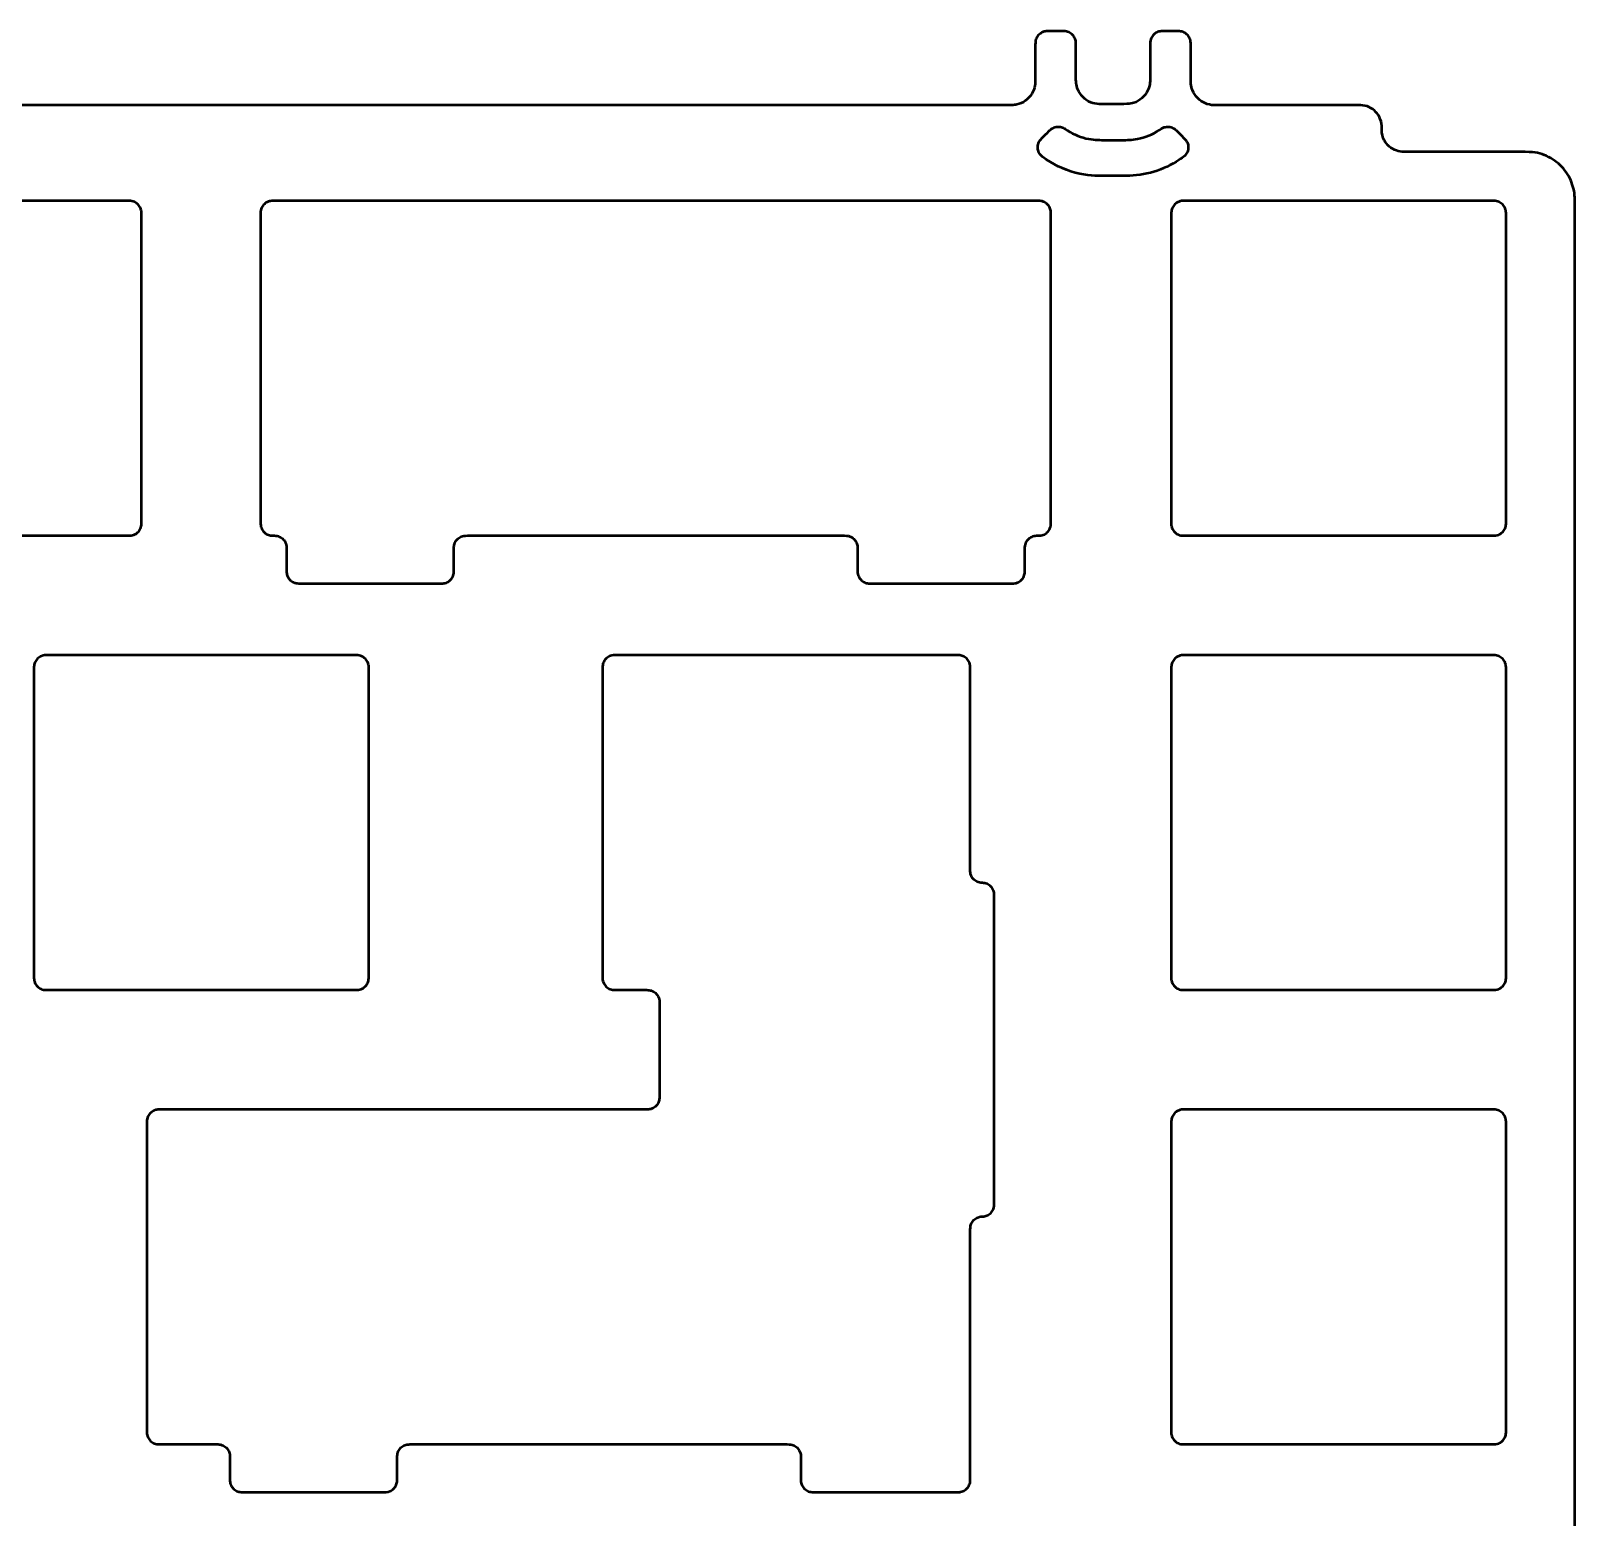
# Model space of a CAD drawing. Header units: millimetres. Extents: x 71 to 376, y 132 to 237.
# Drawn here: x 310.9 to 375.5, y 174.6 to 236.7 of the extents above; entities that cross this region are included whole.
import ezdxf

# ---------------------------------------------------------------- set-up
doc = ezdxf.new("R2010")
doc.units = ezdxf.units.MM
doc.header["$LTSCALE"] = 0.75
doc.linetypes.add('HIDDEN2', pattern=[4.7625, 3.175, -1.5875])
doc.layers.add('Hidden', color=7, linetype='HIDDEN2', lineweight=25)
doc.layers.add('Visible', color=7, linetype='Continuous', lineweight=50)

msp = doc.modelspace()

# ---------------------------------------------------------------- linework, layer by layer
at = {"layer": 'Hidden'}
msp.add_rational_spline([(353.595, 229.119), (353.595, 222.619), (353.595, 216.119), (353.595, 215.619), (353.095, 215.619), (353.052, 215.619), (353.008, 215.619), (352.508, 215.619), (352.508, 215.119), (352.508, 214.619), (352.508, 214.119), (352.508, 213.619), (352.008, 213.619), (349.008, 213.619), (346.008, 213.619), (345.508, 213.619), (345.508, 214.119), (345.508, 214.619), (345.508, 215.119), (345.508, 215.619), (345.008, 215.619), (337.07, 215.619), (329.132, 215.619), (328.632, 215.619), (328.632, 215.119), (328.632, 214.619), (328.632, 214.119), (328.632, 213.619), (328.132, 213.619), (325.132, 213.619), (322.132, 213.619), (321.632, 213.619), (321.632, 214.119), (321.632, 214.619), (321.632, 215.119), (321.632, 215.619), (321.132, 215.619)], [1, 1, 1, 0.707106781187, 1, 1, 1, 0.707106781186, 1, 1, 1, 0.707106781187, 1, 1, 1, 0.707106781186, 1, 1, 1, 0.707106781186, 1, 1, 1, 0.707106781187, 1, 1, 1, 0.707106781187, 1, 1, 1, 0.707106781186, 1, 1, 1, 0.707106781186, 1], degree=2, knots=[-17487.366454, -17487.366454, -17487.366454, -17474.366454, -17474.366454, -17473.581056, -17473.581056, -17473.494056, -17473.494056, -17472.708658, -17472.708658, -17471.708658, -17471.708658, -17470.92326, -17470.92326, -17464.92326, -17464.92326, -17464.137862, -17464.137862, -17463.137862, -17463.137862, -17462.352464, -17462.352464, -17446.476464, -17446.476464, -17445.691065, -17445.691065, -17444.691065, -17444.691065, -17443.905667, -17443.905667, -17437.905667, -17437.905667, -17437.120269, -17437.120269, -17436.120269, -17436.120269, -17435.334871, -17435.334871, -17435.334871], dxfattribs=at)
at = {"layer": 'Visible'}
for points, knots in [([(354.641, 132.763), (354.641, 133.212), (354.641, 133.66), (354.641, 134.336), (354.641, 134.406), (354.681, 134.622), (354.728, 134.74), (354.865, 134.957), (354.956, 135.053), (355.17, 135.205), (355.292, 135.26), (355.53, 135.313), (355.614, 135.313), (356.506, 135.313), (356.646, 135.318), (356.91, 135.306), (357.032, 135.278), (357.264, 135.175), (357.37, 135.101), (357.552, 134.913), (357.624, 134.801), (357.755, 134.467), (357.741, 134.439), (357.741, 132.871), (357.738, 132.801), (357.746, 132.67), (357.761, 132.609), (357.814, 132.494), (357.853, 132.442), (357.948, 132.352), (358.005, 132.317), (358.151, 132.263), (358.221, 132.263), (358.494, 132.263), (358.676, 132.263), (358.954, 132.263), (358.996, 132.263), (359.112, 132.289), (359.17, 132.314), (359.277, 132.387), (359.323, 132.434), (359.395, 132.544), (359.42, 132.606), (359.441, 132.717), (359.441, 132.752), (359.441, 133.438), (359.441, 133.906), (359.441, 134.638), (359.441, 134.695), (359.471, 134.894), (359.513, 135.013), (359.642, 135.234), (359.729, 135.333), (359.937, 135.493), (360.057, 135.552), (360.311, 135.619), (360.41, 135.619), (361.239, 135.619), (361.461, 135.619), (363.27, 135.619), (364.857, 135.619), (366.558, 135.619), (366.657, 135.619), (366.89, 135.687), (366.993, 135.74), (367.176, 135.884), (367.255, 135.975), (367.371, 136.182), (367.408, 136.297), (367.437, 136.544), (367.425, 136.684), (367.433, 136.897), (367.457, 137.007), (367.547, 137.216), (367.613, 137.313), (367.781, 137.478), (367.881, 137.544), (368.154, 137.653), (368.289, 137.653), (368.828, 137.653), (369.253, 137.653), (370.799, 137.653), (371.919, 137.653), (373.542, 137.653), (373.666, 137.653), (374.076, 137.721), (374.314, 137.808), (374.753, 138.072), (374.949, 138.248), (375.263, 138.669), (375.377, 138.911), (375.513, 139.454), (375.502, 139.482), (375.502, 141.72), (375.502, 142.31), (375.502, 146.649), (375.502, 150.399), (375.502, 159.149), (375.502, 164.149), (375.502, 189.148), (375.502, 209.148), (375.502, 229.705), (375.502, 229.809), (375.448, 230.194), (375.367, 230.433), (375.117, 230.878), (374.946, 231.078), (374.534, 231.404), (374.296, 231.525), (373.777, 231.671), (373.566, 231.671), (371.34, 231.671), (370.001, 231.671), (368.537, 231.671), (368.411, 231.666), (368.173, 231.677), (368.064, 231.703), (367.856, 231.796), (367.76, 231.863), (367.597, 232.032), (367.532, 232.134), (367.428, 232.402), (367.428, 232.533), (367.428, 232.756), (367.428, 232.886), (367.327, 233.15), (367.265, 233.248), (367.104, 233.42), (367.006, 233.491), (366.788, 233.589), (366.671, 233.615), (366.318, 233.625), (366.084, 233.619), (365.609, 233.619), (365.368, 233.619), (363.695, 233.619), (362.263, 233.619), (360.689, 233.619), (360.548, 233.615), (360.283, 233.624), (360.161, 233.651), (359.929, 233.75), (359.822, 233.823), (359.638, 234.009), (359.564, 234.12), (359.441, 234.424), (359.441, 234.576), (359.441, 235.301), (359.441, 235.75), (359.441, 236.233), (359.441, 236.3), (359.39, 236.442), (359.357, 236.498), (359.27, 236.595), (359.216, 236.635), (359.096, 236.692), (359.032, 236.709), (358.781, 236.721), (358.597, 236.713), (358.343, 236.713), (358.274, 236.716), (358.143, 236.707), (358.082, 236.691), (357.968, 236.636), (357.915, 236.598), (357.827, 236.501), (357.793, 236.444), (357.741, 236.3), (357.741, 236.232), (357.741, 235.736), (357.741, 235.36), (357.741, 234.652), (357.741, 234.618), (357.726, 234.45), (357.692, 234.329), (357.579, 234.101), (357.499, 233.998), (357.302, 233.825), (357.187, 233.758), (356.905, 233.663), (356.779, 233.663), (355.902, 233.663), (355.76, 233.66), (355.494, 233.666), (355.372, 233.692), (355.139, 233.788), (355.031, 233.86), (354.844, 234.044), (354.769, 234.156), (354.641, 234.463), (354.641, 234.619), (354.641, 235.221), (354.641, 235.612), (354.641, 236.076), (354.642, 236.147), (354.64, 236.281), (354.628, 236.342), (354.581, 236.459), (354.546, 236.513), (354.455, 236.608), (354.399, 236.646), (354.277, 236.698), (354.212, 236.712), (353.948, 236.715), (353.751, 236.713), (353.431, 236.713), (353.4, 236.713), (353.295, 236.695), (353.233, 236.672), (353.123, 236.604), (353.075, 236.559), (352.999, 236.455), (352.971, 236.395), (352.941, 236.273), (352.941, 236.227), (352.941, 235.633), (352.941, 235.231), (352.941, 234.597), (352.941, 234.528), (352.902, 234.315), (352.856, 234.197), (352.72, 233.979), (352.63, 233.883), (352.417, 233.729), (352.295, 233.674), (352.055, 233.619), (351.968, 233.619), (350.417, 233.619), (349.587, 233.619), (347.045, 233.619), (345.332, 233.619), (325.349, 233.619), (307.078, 233.619), (287.603, 233.619), (286.399, 233.619), (284.835, 233.619), (284.477, 233.619), (283.38, 233.619), (283.131, 233.619), (282.578, 233.435), (282.351, 233.306), (281.928, 232.944), (281.721, 232.679), (280.956, 232.298), (280.618, 232.205), (279.922, 232.153), (279.57, 232.195), (278.906, 232.413), (278.6, 232.584), (278.112, 232.999), (278.02, 233.14), (277.544, 233.445), (277.298, 233.541), (276.865, 233.619), (276.73, 233.619), (275.188, 233.619), (274.107, 233.619), (272.76, 233.619), (272.494, 233.619), (271.695, 233.619), (271.588, 233.619), (271.325, 233.694), (271.207, 233.755), (271.002, 233.919), (270.917, 234.019), (270.793, 234.242), (270.753, 234.362), (270.728, 234.552), (270.728, 234.603), (270.728, 235.321), (270.728, 235.756), (270.728, 236.232), (270.728, 236.296), (270.679, 236.437), (270.646, 236.495), (270.559, 236.593), (270.507, 236.633), (270.393, 236.689), (270.333, 236.706), (270.249, 236.713), (270.233, 236.713), (269.955, 236.713), (269.845, 236.713), (269.508, 236.713), (269.44, 236.713), (269.296, 236.661), (269.239, 236.626), (269.142, 236.538), (269.104, 236.485), (269.049, 236.37), (269.033, 236.31), (269.024, 236.179), (269.028, 236.11), (269.028, 235.784), (269.028, 235.527), (269.028, 235.018), (269.054, 234.763), (268.997, 234.383), (268.952, 234.258), (268.815, 234.032), (268.725, 233.934), (268.517, 233.781), (268.401, 233.726), (268.155, 233.663), (268.058, 233.663), (267.616, 233.663), (267.332, 233.663), (266.89, 233.663), (266.762, 233.663), (266.48, 233.759), (266.365, 233.826), (266.169, 233.999), (266.089, 234.103), (265.976, 234.33), (265.943, 234.452), (265.928, 234.619), (265.928, 234.652), (265.928, 235.362), (265.928, 235.737), (265.928, 236.223), (265.928, 236.253), (265.911, 236.358), (265.887, 236.42), (265.818, 236.532), (265.772, 236.581), (265.668, 236.656), (265.61, 236.683), (265.489, 236.713), (265.442, 236.713), (264.708, 236.713), (264.64, 236.713), (264.497, 236.661), (264.441, 236.627), (264.344, 236.54), (264.304, 236.487), (264.248, 236.369), (264.232, 236.305), (264.225, 236.175), (264.228, 236.11), (264.228, 235.8), (264.228, 235.555), (264.228, 235.062), (264.24, 234.812), (264.219, 234.431), (264.186, 234.302), (264.07, 234.064), (263.989, 233.957), (263.793, 233.784), (263.682, 233.719), (263.4, 233.619), (263.267, 233.619), (247.8, 233.619), (232.403, 233.619), (209.911, 233.619), (202.815, 233.619), (193.276, 233.619), (190.833, 233.619), (187.244, 233.619), (186.098, 233.619), (184.334, 233.619), (183.715, 233.619), (182.976, 233.619), (182.841, 233.619), (182.553, 233.722), (182.438, 233.791), (182.245, 233.968), (182.168, 234.073), (182.059, 234.302), (182.027, 234.423), (182.008, 234.685), (182.015, 234.823), (182.015, 235.263), (182.015, 235.566), (182.015, 235.999), (182.025, 236.131), (182.006, 236.327), (181.987, 236.391), (181.925, 236.507), (181.882, 236.559), (181.781, 236.641), (181.725, 236.671), (181.591, 236.713), (181.533, 236.713), (181.274, 236.713), (181.07, 236.713), (180.796, 236.713), (180.729, 236.713), (180.585, 236.662), (180.528, 236.627), (180.431, 236.539), (180.392, 236.487), (180.337, 236.372), (180.321, 236.312), (180.311, 236.181), (180.315, 236.112), (180.315, 235.785), (180.315, 235.528), (180.315, 235.018), (180.341, 234.764), (180.285, 234.384), (180.239, 234.259), (180.103, 234.033), (180.013, 233.935), (179.805, 233.782), (179.69, 233.727), (179.443, 233.663), (179.346, 233.663), (178.925, 233.663), (178.661, 233.663), (178.176, 233.663), (178.045, 233.663), (177.759, 233.763), (177.644, 233.831), (177.45, 234.006), (177.372, 234.11), (177.261, 234.339), (177.228, 234.46), (177.207, 234.721), (177.215, 234.859), (177.215, 235.205), (177.215, 235.414), (177.215, 235.843), (177.24, 236.074), (177.2, 236.35), (177.178, 236.413), (177.11, 236.526), (177.066, 236.575), (176.962, 236.652), (176.904, 236.68), (176.78, 236.713), (176.731, 236.713), (176.429, 236.713), (176.204, 236.727), (175.914, 236.707), (175.849, 236.689), (175.733, 236.63), (175.682, 236.591), (175.596, 236.493), (175.562, 236.435), (175.515, 236.294), (175.515, 236.231), (175.515, 235.717), (175.515, 235.251), (175.515, 234.579), (175.515, 234.441), (175.408, 234.149), (175.338, 234.035), (175.16, 233.844), (175.055, 233.767), (174.825, 233.66), (174.703, 233.629), (174.441, 233.612), (174.302, 233.619), (173.268, 233.619), (172.372, 233.619), (169.29, 233.619), (169.217, 233.636), (168.633, 233.462), (168.401, 233.34), (167.94, 232.969), (167.778, 232.733), (167.052, 232.334), (166.717, 232.228), (166.025, 232.149), (165.674, 232.178), (165.003, 232.367), (164.689, 232.527), (164.15, 232.949), (164.075, 233.089), (163.605, 233.414), (163.362, 233.519), (162.897, 233.619), (162.735, 233.619), (149.836, 233.619), (137.335, 233.619), (118.583, 233.619), (112.332, 233.619), (102.956, 233.619), (99.831, 233.619), (95.924, 233.619), (95.143, 233.619), (94.273, 233.619), (94.124, 233.619), (93.824, 233.738), (93.712, 233.811), (93.525, 233.993), (93.451, 234.1), (93.349, 234.332), (93.321, 234.454), (93.31, 234.718), (93.315, 234.858), (93.315, 235.359), (93.315, 235.72), (93.315, 236.228), (93.315, 236.279), (93.281, 236.407), (93.251, 236.466), (93.171, 236.57), (93.121, 236.613), (93.01, 236.677), (92.951, 236.698), (92.852, 236.713), (92.824, 236.713), (92.098, 236.713), (92.042, 236.713), (91.909, 236.673), (91.85, 236.642), (91.748, 236.559), (91.707, 236.508), (91.646, 236.396), (91.627, 236.336), (91.615, 236.243), (91.615, 236.22), (91.615, 235.603), (91.615, 235.133), (91.615, 234.663)], [-4645.470851, -4645.470851, -4645.470851, -4645.470851, -3957.104889, -3957.104889, -3607.677047, -3607.677047, -3135.998335, -3135.998335, -2646.353665, -2646.353665, -2150.646032, -2150.646032, -1733.72774, -1733.72774, -1656.078599, -1656.078599, -1587.235009, -1587.235009, -1515.824737, -1515.824737, -1442.414776, -1442.414776, -1316.933324, -1316.933324, -1311.127143, -1311.127143, -1305.919497, -1305.919497, -1300.517393, -1300.517393, -1294.973634, -1294.973634, -1287.459231, -1287.459231, -1272.399313, -1272.399313, -1264.449535, -1264.449535, -1255.356833, -1255.356833, -1245.915369, -1245.915369, -1236.393829, -1236.393829, -1229.713339, -1229.713339, -1215.442324, -1215.442324, -1207.376869, -1207.376869, -1194.02581, -1194.02581, -1180.169479, -1180.169479, -1166.087372, -1166.087372, -1152.233221, -1152.233221, -1147.169453, -1147.169453, -1110.976544, -1110.976544, -1108.371863, -1108.371863, -1106.057659, -1106.057659, -1103.653345, -1103.653345, -1101.246579, -1101.246579, -1098.612588, -1098.612588, -1095.720496, -1095.720496, -1092.720682, -1092.720682, -1089.633926, -1089.633926, -1085.120007, -1085.120007, -1068.26482, -1068.26482, -1023.805283, -1023.805283, -1003.912817, -1003.912817, -973.51825, -973.51825, -941.970756, -941.970756, -909.954344, -909.954344, -874.176929, -874.176929, -861.386988, -861.386988, -780.030823, -780.030823, -671.555998, -671.555998, -237.65697, -237.65697, -225.570594, -225.570594, -203.652562, -203.652562, -180.906883, -180.906883, -157.756506, -157.756506, -133.706607, -133.706607, -97.463213, -97.463213, -94.055252, -94.055252, -91.028611, -91.028611, -87.889098, -87.889098, -84.662496, -84.662496, -80.099, -80.099, -79.098926, -79.098926, -78.408158, -78.408158, -77.689861, -77.689861, -76.977971, -76.977971, -75.575945, -75.575945, -74.133983, -74.133983, -65.556158, -65.556158, -64.711403, -64.711403, -63.968659, -63.968659, -63.198258, -63.198258, -62.40531, -62.40531, -61.237059, -61.237059, -59.327335, -59.327335, -59.188625, -59.188625, -59.087093, -59.087093, -58.98154, -58.98154, -58.876659, -58.876659, -58.58364, -58.58364, -58.474172, -58.474172, -58.375344, -58.375344, -58.27282, -58.27282, -58.167719, -58.167719, -58.029516, -58.029516, -57.594326, -57.594326, -57.210553, -57.210553, -56.133316, -56.133316, -55.015704, -55.015704, -53.87211, -53.87211, -52.450794, -52.450794, -52.17595, -52.17595, -51.936213, -51.936213, -51.687559, -51.687559, -51.428914, -51.428914, -51.043394, -51.043394, -50.32399, -50.32399, -50.192689, -50.192689, -50.07907, -50.07907, -49.961231, -49.961231, -49.838672, -49.838672, -49.717438, -49.717438, -49.354278, -49.354278, -49.130441, -49.130441, -48.774273, -48.774273, -48.422172, -48.422172, -48.066314, -48.066314, -47.737656, -47.737656, -47.05219, -47.05219, -46.655174, -46.655174, -46.105035, -46.105035, -45.533963, -45.533963, -44.955503, -44.955503, -44.457413, -44.457413, -43.884961, -43.884961, -42.703122, -42.703122, -30.096849, -30.096849, -29.265739, -29.265739, -29.018174, -29.018174, -28.509419, -28.509419, -28.101734, -28.101734, -27.633628, -27.633628, -27.314556, -27.314556, -26.991126, -26.991126, -26.671142, -26.671142, -26.40147, -26.40147, -26.169685, -26.169685, -26.011038, -26.011038, -25.638785, -25.638785, -25.547175, -25.547175, -25.363483, -25.363483, -25.190173, -25.190173, -25.019988, -25.019988, -24.85599, -24.85599, -24.76886, -24.76886, -24.635515, -24.635515, -24.622866, -24.622866, -24.61281, -24.61281, -24.602986, -24.602986, -24.593518, -24.593518, -24.59028, -24.59028, -24.588156, -24.588156, -24.583791, -24.583791, -24.580487, -24.580487, -24.577265, -24.577265, -24.574159, -24.574159, -24.570716, -24.570716, -24.55789, -24.55789, -24.545318, -24.545318, -24.538719, -24.538719, -24.532149, -24.532149, -24.525824, -24.525824, -24.519469, -24.519469, -24.508046, -24.508046, -24.501721, -24.501721, -24.496661, -24.496661, -24.491717, -24.491717, -24.486951, -24.486951, -24.485286, -24.485286, -24.483412, -24.483412, -24.482867, -24.482867, -24.481972, -24.481972, -24.481081, -24.481081, -24.480223, -24.480223, -24.479397, -24.479397, -24.473032, -24.473032, -24.468348, -24.468348, -24.463568, -24.463568, -24.458882, -24.458882, -24.454118, -24.454118, -24.436392, -24.436392, -24.418322, -24.418322, -24.408738, -24.408738, -24.399099, -24.399099, -24.389827, -24.389827, -24.37736, -24.37736, -21.666413, -21.666413, -20.417068, -20.417068, -19.986849, -19.986849, -19.785184, -19.785184, -19.676142, -19.676142, -19.655084, -19.655084, -19.639058, -19.639058, -19.623425, -19.623425, -19.608356, -19.608356, -19.591667, -19.591667, -19.555071, -19.555071, -19.539211, -19.539211, -19.531211, -19.531211, -19.523202, -19.523202, -19.515495, -19.515495, -19.506281, -19.506281, -19.471686, -19.471686, -19.459911, -19.459911, -19.450883, -19.450883, -19.442073, -19.442073, -19.433581, -19.433581, -19.424192, -19.424192, -19.38904, -19.38904, -19.35472, -19.35472, -19.336682, -19.336682, -19.318726, -19.318726, -19.301439, -19.301439, -19.283991, -19.283991, -19.254687, -19.254687, -19.230126, -19.230126, -19.21102, -19.21102, -19.192368, -19.192368, -19.174389, -19.174389, -19.15457, -19.15457, -19.124438, -19.124438, -19.092558, -19.092558, -19.082643, -19.082643, -19.072767, -19.072767, -19.06326, -19.06326, -19.053525, -19.053525, -19.02497, -19.02497, -19.016536, -19.016536, -19.008405, -19.008405, -18.999967, -18.999967, -18.989594, -18.989594, -18.89085, -18.89085, -18.84715, -18.84715, -18.814696, -18.814696, -18.783064, -18.783064, -18.752571, -18.752571, -18.718621, -18.718621, -18.498998, -18.498998, -17.963367, -17.963367, -17.564326, -17.564326, -17.054975, -17.054975, -16.686399, -16.686399, -16.317226, -16.317226, -15.94753, -15.94753, -15.591713, -15.591713, -15.290071, -15.290071, -15.044738, -15.044738, -7.334717, -7.334717, -3.479707, -3.479707, -1.552201, -1.552201, -1.070325, -1.070325, -1.015361, -1.015361, -0.977225, -0.977225, -0.940144, -0.940144, -0.904394, -0.904394, -0.863958, -0.863958, -0.760122, -0.760122, -0.717496, -0.717496, -0.674865, -0.674865, -0.632936, -0.632936, -0.592535, -0.592535, -0.56875, -0.56875, -0.463862, -0.463862, -0.368646, -0.368646, -0.275252, -0.275252, -0.185247, -0.185247, -0.141017, -0.141017, 0, 0, 0, 0]), ([(356.741, 230.663), (356.416, 230.663), (356.092, 230.663), (355.517, 230.663), (355.119, 230.663), (354.12, 230.928), (353.656, 231.153), (353.205, 231.489), (353.164, 231.521), (353.082, 231.661), (353.06, 231.722), (353.041, 231.851), (353.044, 231.917), (353.076, 232.044), (353.104, 232.103), (353.165, 232.186), (353.185, 232.207), (353.562, 232.584), (353.603, 232.625), (353.73, 232.691), (353.795, 232.71), (353.922, 232.721), (353.982, 232.715), (354.095, 232.683), (354.146, 232.658), (354.193, 232.625)], [-0.7681995, -0.7681995, -0.7681995, -0.7681995, -0.5198024, -0.5198024, -0.3283114, -0.3283114, -0.1407764, -0.1407764, -0.1221529, -0.1221529, -0.1099531, -0.1099531, -0.0975486, -0.0975486, -0.0852556, -0.0852556, -0.0780612, -0.0780612, -0.0551974, -0.0551974, -0.0351327, -0.0351327, -0.017006, -0.017006, 0, 0, 0, 0]), ([(354.193, 232.625), (354.452, 232.441), (354.745, 232.307), (355.343, 232.163), (355.57, 232.163), (356.038, 232.163), (356.291, 232.163), (356.799, 232.163), (356.98, 232.163), (357.539, 232.271), (357.848, 232.397), (358.202, 232.632), (358.248, 232.669), (358.389, 232.714), (358.454, 232.721), (358.585, 232.711), (358.65, 232.692), (358.778, 232.626), (358.82, 232.584), (359.206, 232.198), (359.262, 232.142), (359.324, 231.989), (359.337, 231.925), (359.337, 231.795), (359.324, 231.73), (359.274, 231.609), (359.238, 231.554), (359.122, 231.437), (359.036, 231.385), (358.626, 231.113), (358.269, 230.945), (357.52, 230.72), (357.131, 230.663), (356.741, 230.663)], [-0.4107668, -0.4107668, -0.4107668, -0.4107668, -0.402821, -0.402821, -0.3953966, -0.3953966, -0.3866056, -0.3866056, -0.377794, -0.377794, -0.3656273, -0.3656273, -0.3621275, -0.3621275, -0.3594563, -0.3594563, -0.3566777, -0.3566777, -0.3534543, -0.3534543, -0.3231655, -0.3231655, -0.3038206, -0.3038206, -0.2841308, -0.2841308, -0.2646384, -0.2646384, -0.234814, -0.234814, -0.1171615, -0.1171615, 0, 0, 0, 0]), ([(315.565, 229.119), (315.565, 229.157), (315.561, 229.195), (315.543, 229.271), (315.529, 229.31), (315.481, 229.404), (315.441, 229.455), (315.342, 229.541), (315.284, 229.574), (315.145, 229.619), (315.084, 229.619), (314.703, 229.619), (314.416, 229.619), (313.556, 229.619), (312.982, 229.619), (311.261, 229.619), (310.114, 229.619), (306.672, 229.619), (304.377, 229.619), (302.044, 229.619), (301.969, 229.619), (301.818, 229.558), (301.762, 229.522), (301.669, 229.43), (301.632, 229.377), (301.582, 229.261), (301.568, 229.2), (301.563, 229.068), (301.565, 228.997), (301.565, 224.657), (301.565, 220.388), (301.565, 216.119)], [0, 0, 0, 0, 0.011401, 0.011401, 0.023595, 0.023595, 0.043021, 0.043021, 0.062878, 0.062878, 0.086798, 0.086798, 0.160163, 0.160163, 0.306891, 0.306891, 0.600349, 0.600349, 1.187263, 1.187263, 1.197162, 1.197162, 1.203958, 1.203958, 1.210563, 1.210563, 1.216931, 1.216931, 1.224153, 1.224153, 1.66238, 1.66238, 1.66238, 1.66238]), ([(353.595, 229.119), (353.595, 229.175), (353.586, 229.231), (353.547, 229.341), (353.517, 229.395), (353.435, 229.492), (353.383, 229.533), (353.265, 229.594), (353.201, 229.612), (352.889, 229.637), (352.643, 229.619), (351.902, 229.619), (351.407, 229.619), (349.923, 229.619), (348.933, 229.619), (345.965, 229.619), (343.986, 229.619), (338.05, 229.619), (334.092, 229.619), (328.155, 229.619), (326.176, 229.619), (323.455, 229.619), (322.713, 229.619), (321.809, 229.619), (321.646, 229.619), (321.328, 229.619), (321.171, 229.627), (320.949, 229.614), (320.885, 229.597), (320.766, 229.539), (320.713, 229.498), (320.627, 229.4), (320.594, 229.344), (320.545, 229.204), (320.545, 229.138), (320.545, 226.792), (320.545, 224.483), (320.545, 221.019), (320.545, 219.865), (320.545, 218.133), (320.545, 217.556), (320.545, 216.821), (320.545, 216.665), (320.545, 216.103), (320.545, 216.051), (320.581, 215.922), (320.611, 215.862), (320.692, 215.759), (320.742, 215.716), (320.849, 215.655), (320.905, 215.635), (321.004, 215.619), (321.035, 215.619), (321.132, 215.619)], [0, 0, 0, 0, 0.016847, 0.016847, 0.035087, 0.035087, 0.054972, 0.054972, 0.074796, 0.074796, 0.14863, 0.14863, 0.297047, 0.297047, 0.593879, 0.593879, 1.187544, 1.187544, 2.374874, 2.374874, 2.968539, 2.968539, 3.191163, 3.191163, 3.239862, 3.239862, 3.286746, 3.286746, 3.306566, 3.306566, 3.32649, 3.32649, 3.345657, 3.345657, 3.371131, 3.371131, 4.944682, 4.944682, 5.731457, 5.731457, 6.124845, 6.124845, 6.23178, 6.23178, 6.507553, 6.507553, 6.776436, 6.776436, 7.040711, 7.040711, 7.279313, 7.279313, 7.446987, 7.446987, 7.446987, 7.446987]), ([(372.625, 229.119), (372.625, 229.157), (372.621, 229.195), (372.603, 229.271), (372.589, 229.31), (372.541, 229.404), (372.501, 229.455), (372.402, 229.541), (372.344, 229.574), (372.205, 229.619), (372.144, 229.619), (371.763, 229.619), (371.476, 229.619), (370.616, 229.619), (370.042, 229.619), (368.321, 229.619), (367.174, 229.619), (363.732, 229.619), (361.437, 229.619), (359.104, 229.619), (359.029, 229.619), (358.878, 229.558), (358.822, 229.522), (358.729, 229.43), (358.692, 229.377), (358.642, 229.261), (358.628, 229.2), (358.623, 229.068), (358.625, 228.997), (358.625, 224.657), (358.625, 220.388), (358.625, 216.119)], [0, 0, 0, 0, 0.011401, 0.011401, 0.023595, 0.023595, 0.043021, 0.043021, 0.062878, 0.062878, 0.086798, 0.086798, 0.160163, 0.160163, 0.306891, 0.306891, 0.600349, 0.600349, 1.187263, 1.187263, 1.197162, 1.197162, 1.203958, 1.203958, 1.210563, 1.210563, 1.216931, 1.216931, 1.224153, 1.224153, 1.66238, 1.66238, 1.66238, 1.66238]), ([(301.565, 216.119), (301.565, 216.081), (301.57, 216.043), (301.587, 215.966), (301.601, 215.928), (301.649, 215.834), (301.689, 215.783), (301.789, 215.697), (301.847, 215.664), (301.985, 215.619), (302.047, 215.619), (302.427, 215.619), (302.714, 215.619), (303.574, 215.619), (304.148, 215.619), (305.869, 215.619), (307.016, 215.619), (310.459, 215.619), (312.753, 215.619), (315.087, 215.619), (315.162, 215.619), (315.313, 215.679), (315.369, 215.716), (315.462, 215.808), (315.498, 215.861), (315.549, 215.977), (315.562, 216.038), (315.567, 216.17), (315.565, 216.241), (315.565, 220.58), (315.565, 224.85), (315.565, 229.119)], [0, 0, 0, 0, 0.011401, 0.011401, 0.023595, 0.023595, 0.043021, 0.043021, 0.062878, 0.062878, 0.086798, 0.086798, 0.160163, 0.160163, 0.306891, 0.306891, 0.600349, 0.600349, 1.187263, 1.187263, 1.197162, 1.197162, 1.203958, 1.203958, 1.210563, 1.210563, 1.216931, 1.216931, 1.224153, 1.224153, 1.66238, 1.66238, 1.66238, 1.66238]), ([(321.132, 215.619), (321.167, 215.619), (321.202, 215.615), (321.272, 215.6), (321.307, 215.589), (321.399, 215.546), (321.452, 215.508), (321.542, 215.413), (321.577, 215.356), (321.632, 215.21), (321.632, 215.139), (321.632, 214.827), (321.632, 214.557), (321.632, 214.219), (321.628, 214.15), (321.638, 214.019), (321.655, 213.959), (321.709, 213.844), (321.748, 213.792), (321.845, 213.704), (321.903, 213.67), (322.046, 213.619), (322.113, 213.619), (323.106, 213.619), (323.46, 213.619), (325.233, 213.619), (326.65, 213.619), (328.147, 213.619), (328.196, 213.619), (328.319, 213.651), (328.377, 213.678), (328.481, 213.754), (328.526, 213.803), (328.594, 213.916), (328.617, 213.979), (328.632, 214.082), (328.632, 214.11), (328.632, 214.55), (328.632, 214.763), (328.632, 215.126), (328.632, 215.148), (328.643, 215.24), (328.662, 215.3), (328.722, 215.412), (328.763, 215.463), (328.864, 215.546), (328.923, 215.578), (329.058, 215.619), (329.115, 215.619), (329.914, 215.619), (330.456, 215.619), (335.334, 215.619), (339.67, 215.619), (344.277, 215.619), (344.548, 215.619), (345.029, 215.619), (345.101, 215.619), (345.25, 215.561), (345.307, 215.526), (345.401, 215.435), (345.438, 215.382), (345.49, 215.266), (345.505, 215.205), (345.511, 215.074), (345.508, 215.004), (345.508, 214.683), (345.508, 214.433), (345.508, 214.099), (345.508, 214.032), (345.56, 213.888), (345.594, 213.831), (345.683, 213.734), (345.735, 213.695), (345.849, 213.641), (345.91, 213.625), (346.041, 213.615), (346.11, 213.619), (348.035, 213.619), (349.891, 213.619), (352.024, 213.619), (352.077, 213.619), (352.207, 213.656), (352.267, 213.686), (352.37, 213.767), (352.412, 213.817), (352.475, 213.929), (352.495, 213.988), (352.508, 214.085), (352.508, 214.11), (352.508, 214.412), (352.508, 214.574), (352.508, 215.135), (352.508, 215.185), (352.543, 215.313), (352.572, 215.373), (352.653, 215.477), (352.702, 215.52), (352.813, 215.584), (352.873, 215.604), (353.009, 215.625), (353.065, 215.616), (353.196, 215.625), (353.26, 215.642), (353.379, 215.702), (353.431, 215.743), (353.516, 215.842), (353.548, 215.898), (353.595, 216.036), (353.595, 216.1), (353.595, 220.468), (353.595, 224.793), (353.595, 229.119)], [0, 0, 0, 0, 0.010428, 0.010428, 0.021542, 0.021542, 0.040888, 0.040888, 0.060748, 0.060748, 0.087945, 0.087945, 0.256891, 0.256891, 0.300025, 0.300025, 0.339069, 0.339069, 0.379573, 0.379573, 0.421079, 0.421079, 0.474982, 0.474982, 0.504889, 0.504889, 0.624521, 0.624521, 0.631203, 0.631203, 0.637859, 0.637859, 0.644771, 0.644771, 0.651716, 0.651716, 0.655649, 0.655649, 0.659323, 0.659323, 0.661921, 0.661921, 0.667453, 0.667453, 0.673192, 0.673192, 0.679047, 0.679047, 0.685631, 0.685631, 0.699478, 0.699478, 0.810254, 0.810254, 0.817178, 0.817178, 0.822535, 0.822535, 0.826336, 0.826336, 0.830035, 0.830035, 0.833601, 0.833601, 0.837612, 0.837612, 0.851992, 0.851992, 0.85677, 0.85677, 0.860408, 0.860408, 0.863957, 0.863957, 0.867377, 0.867377, 0.871165, 0.871165, 0.973156, 0.973156, 0.988391, 0.988391, 1.003019, 1.003019, 1.017391, 1.017391, 1.031239, 1.031239, 1.038841, 1.038841, 1.047647, 1.047647, 1.069389, 1.069389, 1.091145, 1.091145, 1.112543, 1.112543, 1.133161, 1.133161, 1.15794, 1.15794, 1.182994, 1.182994, 1.208152, 1.208152, 1.232356, 1.232356, 1.263681, 1.263681, 4.503811, 4.503811, 4.503811, 4.503811]), ([(358.625, 216.119), (358.625, 216.081), (358.63, 216.043), (358.647, 215.966), (358.661, 215.928), (358.709, 215.834), (358.749, 215.783), (358.849, 215.697), (358.907, 215.664), (359.045, 215.619), (359.107, 215.619), (359.487, 215.619), (359.774, 215.619), (360.634, 215.619), (361.208, 215.619), (362.929, 215.619), (364.076, 215.619), (367.519, 215.619), (369.813, 215.619), (372.147, 215.619), (372.222, 215.619), (372.373, 215.679), (372.429, 215.716), (372.522, 215.808), (372.558, 215.861), (372.609, 215.977), (372.622, 216.038), (372.627, 216.17), (372.625, 216.241), (372.625, 220.58), (372.625, 224.85), (372.625, 229.119)], [0, 0, 0, 0, 0.011401, 0.011401, 0.023595, 0.023595, 0.043021, 0.043021, 0.062878, 0.062878, 0.086798, 0.086798, 0.160163, 0.160163, 0.306891, 0.306891, 0.600349, 0.600349, 1.187263, 1.187263, 1.197162, 1.197162, 1.203958, 1.203958, 1.210563, 1.210563, 1.216931, 1.216931, 1.224153, 1.224153, 1.66238, 1.66238, 1.66238, 1.66238]), ([(325.07, 210.119), (325.07, 210.157), (325.066, 210.195), (325.048, 210.271), (325.034, 210.31), (324.986, 210.404), (324.946, 210.455), (324.847, 210.541), (324.789, 210.574), (324.65, 210.619), (324.589, 210.619), (324.208, 210.619), (323.921, 210.619), (323.061, 210.619), (322.487, 210.619), (320.766, 210.619), (319.619, 210.619), (316.177, 210.619), (313.882, 210.619), (311.549, 210.619), (311.474, 210.619), (311.323, 210.558), (311.267, 210.522), (311.174, 210.43), (311.137, 210.377), (311.087, 210.261), (311.073, 210.2), (311.068, 210.068), (311.07, 209.997), (311.07, 205.657), (311.07, 201.388), (311.07, 197.119)], [0, 0, 0, 0, 0.011401, 0.011401, 0.023595, 0.023595, 0.043021, 0.043021, 0.062878, 0.062878, 0.086798, 0.086798, 0.160163, 0.160163, 0.306891, 0.306891, 0.600349, 0.600349, 1.187263, 1.187263, 1.197162, 1.197162, 1.203958, 1.203958, 1.210563, 1.210563, 1.216931, 1.216931, 1.224153, 1.224153, 1.66238, 1.66238, 1.66238, 1.66238]), ([(343.137, 177.119), (343.137, 176.827), (343.137, 176.535), (343.137, 176.11), (343.137, 176.082), (343.152, 175.983), (343.173, 175.923), (343.237, 175.812), (343.28, 175.763), (343.384, 175.683), (343.444, 175.653), (343.571, 175.619), (343.621, 175.619), (344.443, 175.619), (345.09, 175.619), (347.034, 175.619), (348.329, 175.619), (349.736, 175.619), (349.772, 175.619), (349.881, 175.64), (349.94, 175.664), (350.048, 175.733), (350.096, 175.779), (350.171, 175.886), (350.198, 175.948), (350.224, 176.065), (350.224, 176.106), (350.224, 176.505), (350.224, 176.731), (350.224, 180.121), (350.224, 183.286), (350.224, 186.521), (350.222, 186.592), (350.227, 186.724), (350.24, 186.785), (350.29, 186.901), (350.327, 186.955), (350.42, 187.046), (350.476, 187.083), (350.629, 187.145), (350.704, 187.143), (350.799, 187.146), (350.86, 187.159), (350.977, 187.208), (351.031, 187.244), (351.124, 187.336), (351.161, 187.393), (351.224, 187.546), (351.224, 187.622), (351.224, 188.097), (351.224, 188.484), (351.224, 189.917), (351.224, 190.964), (351.224, 194.801), (351.224, 197.593), (351.224, 200.455), (351.225, 200.527), (351.223, 200.66), (351.211, 200.722), (351.165, 200.839), (351.13, 200.893), (351.039, 200.988), (350.984, 201.026), (350.862, 201.079), (350.797, 201.093), (350.705, 201.094), (350.636, 201.093), (350.49, 201.148), (350.435, 201.181), (350.338, 201.269), (350.298, 201.323), (350.243, 201.444), (350.227, 201.508), (350.217, 201.76), (350.224, 201.946), (350.224, 202.321), (350.224, 202.511), (350.224, 204.216), (350.224, 205.731), (350.224, 207.91), (350.224, 208.573), (350.224, 209.529), (350.224, 209.821), (350.224, 210.141), (350.224, 210.219), (350.16, 210.372), (350.122, 210.428), (350.029, 210.52), (349.975, 210.556), (349.858, 210.605), (349.797, 210.617), (349.664, 210.62), (349.593, 210.619), (344.861, 210.619), (340.201, 210.619), (335.323, 210.619), (335.259, 210.619), (335.117, 210.57), (335.059, 210.536), (334.961, 210.449), (334.922, 210.397), (334.866, 210.283), (334.85, 210.222), (334.843, 210.14), (334.843, 210.124), (334.843, 205.676), (334.843, 201.398), (334.843, 197.119)], [0, 0, 0, 0, 0.087573, 0.087573, 0.127605, 0.127605, 0.194936, 0.194936, 0.264815, 0.264815, 0.335851, 0.335851, 0.406448, 0.406448, 0.669965, 0.669965, 1.197, 1.197, 1.242027, 1.242027, 1.300928, 1.300928, 1.362076, 1.362076, 1.423938, 1.423938, 1.474441, 1.474441, 1.539963, 1.539963, 2.459798, 2.459798, 2.480262, 2.480262, 2.49829, 2.49829, 2.516989, 2.516989, 2.536231, 2.536231, 2.564902, 2.564902, 2.617428, 2.617428, 2.671907, 2.671907, 2.728579, 2.728579, 2.812011, 2.812011, 3.177293, 3.177293, 4.166214, 4.166214, 6.803339, 6.803339, 6.871032, 6.871032, 6.929483, 6.929483, 6.990105, 6.990105, 7.053153, 7.053153, 7.115541, 7.115541, 7.139407, 7.139407, 7.156086, 7.156086, 7.173428, 7.173428, 7.190638, 7.190638, 7.239065, 7.239065, 7.288437, 7.288437, 7.683298, 7.683298, 7.85605, 7.85605, 7.932343, 7.932343, 7.939305, 7.939305, 7.943973, 7.943973, 7.94846, 7.94846, 7.952787, 7.952787, 7.957748, 7.957748, 8.283282, 8.283282, 8.298387, 8.298387, 8.310293, 8.310293, 8.321922, 8.321922, 8.33313, 8.33313, 8.336847, 8.336847, 8.430729, 8.430729, 8.430729, 8.430729]), ([(372.625, 210.119), (372.625, 210.157), (372.621, 210.195), (372.603, 210.271), (372.589, 210.31), (372.541, 210.404), (372.501, 210.455), (372.402, 210.541), (372.344, 210.574), (372.205, 210.619), (372.144, 210.619), (371.763, 210.619), (371.476, 210.619), (370.616, 210.619), (370.042, 210.619), (368.321, 210.619), (367.174, 210.619), (363.732, 210.619), (361.437, 210.619), (359.104, 210.619), (359.029, 210.619), (358.878, 210.558), (358.822, 210.522), (358.729, 210.43), (358.692, 210.377), (358.642, 210.261), (358.628, 210.2), (358.623, 210.068), (358.625, 209.997), (358.625, 205.657), (358.625, 201.388), (358.625, 197.119)], [0, 0, 0, 0, 0.011401, 0.011401, 0.023595, 0.023595, 0.043021, 0.043021, 0.062878, 0.062878, 0.086798, 0.086798, 0.160163, 0.160163, 0.306891, 0.306891, 0.600349, 0.600349, 1.187263, 1.187263, 1.197162, 1.197162, 1.203958, 1.203958, 1.210563, 1.210563, 1.216931, 1.216931, 1.224153, 1.224153, 1.66238, 1.66238, 1.66238, 1.66238]), ([(311.07, 197.119), (311.07, 197.081), (311.075, 197.043), (311.092, 196.966), (311.106, 196.928), (311.154, 196.834), (311.194, 196.783), (311.294, 196.697), (311.352, 196.664), (311.49, 196.619), (311.552, 196.619), (311.932, 196.619), (312.219, 196.619), (313.079, 196.619), (313.653, 196.619), (315.374, 196.619), (316.521, 196.619), (319.964, 196.619), (322.258, 196.619), (324.592, 196.619), (324.667, 196.619), (324.818, 196.679), (324.874, 196.716), (324.967, 196.808), (325.003, 196.861), (325.054, 196.977), (325.067, 197.038), (325.072, 197.17), (325.07, 197.241), (325.07, 201.58), (325.07, 205.85), (325.07, 210.119)], [0, 0, 0, 0, 0.011401, 0.011401, 0.023595, 0.023595, 0.043021, 0.043021, 0.062878, 0.062878, 0.086798, 0.086798, 0.160163, 0.160163, 0.306891, 0.306891, 0.600349, 0.600349, 1.187263, 1.187263, 1.197162, 1.197162, 1.203958, 1.203958, 1.210563, 1.210563, 1.216931, 1.216931, 1.224153, 1.224153, 1.66238, 1.66238, 1.66238, 1.66238]), ([(358.625, 197.119), (358.625, 197.081), (358.63, 197.043), (358.647, 196.966), (358.661, 196.928), (358.709, 196.834), (358.749, 196.783), (358.849, 196.697), (358.907, 196.664), (359.045, 196.619), (359.107, 196.619), (359.487, 196.619), (359.774, 196.619), (360.634, 196.619), (361.208, 196.619), (362.929, 196.619), (364.076, 196.619), (367.519, 196.619), (369.813, 196.619), (372.147, 196.619), (372.222, 196.619), (372.373, 196.679), (372.429, 196.716), (372.522, 196.808), (372.558, 196.861), (372.609, 196.977), (372.622, 197.038), (372.627, 197.17), (372.625, 197.241), (372.625, 201.58), (372.625, 205.85), (372.625, 210.119)], [0, 0, 0, 0, 0.011401, 0.011401, 0.023595, 0.023595, 0.043021, 0.043021, 0.062878, 0.062878, 0.086798, 0.086798, 0.160163, 0.160163, 0.306891, 0.306891, 0.600349, 0.600349, 1.187263, 1.187263, 1.197162, 1.197162, 1.203958, 1.203958, 1.210563, 1.210563, 1.216931, 1.216931, 1.224153, 1.224153, 1.66238, 1.66238, 1.66238, 1.66238]), ([(334.843, 197.119), (334.843, 197.077), (334.848, 197.035), (334.87, 196.95), (334.887, 196.908), (334.942, 196.813), (334.985, 196.763), (335.089, 196.683), (335.149, 196.653), (335.277, 196.619), (335.327, 196.619), (335.882, 196.619), (336.214, 196.619), (336.614, 196.619), (336.684, 196.622), (336.815, 196.614), (336.876, 196.599), (336.991, 196.546), (337.044, 196.508), (337.134, 196.413), (337.169, 196.356), (337.224, 196.21), (337.224, 196.139), (337.224, 195.94), (337.224, 195.79), (337.224, 194.496), (337.224, 193.353), (337.224, 192.106), (337.224, 192.067), (337.2, 191.954), (337.176, 191.895), (337.105, 191.788), (337.058, 191.741), (336.949, 191.668), (336.887, 191.642), (336.774, 191.619), (336.736, 191.619), (335.709, 191.619), (334.833, 191.619), (332.791, 191.619), (331.624, 191.619), (325.789, 191.619), (321.121, 191.619), (316.287, 191.619), (316.27, 191.619), (316.186, 191.611), (316.125, 191.594), (316.012, 191.538), (315.96, 191.498), (315.873, 191.399), (315.84, 191.342), (315.793, 191.201), (315.793, 191.138), (315.793, 190.751), (315.793, 190.439), (315.793, 189.462), (315.793, 188.796), (315.793, 186.61), (315.793, 185.089), (315.793, 181.893), (315.793, 180.219), (315.793, 178.382), (315.777, 178.219), (315.804, 177.992), (315.826, 177.929), (315.891, 177.814), (315.935, 177.764), (316.037, 177.685), (316.094, 177.656), (316.223, 177.619), (316.276, 177.619), (316.972, 177.619), (317.602, 177.619), (318.397, 177.619), (318.562, 177.619), (318.781, 177.619), (318.849, 177.619), (318.995, 177.566), (319.052, 177.531), (319.148, 177.442), (319.186, 177.39), (319.24, 177.275), (319.256, 177.214), (319.264, 177.083), (319.261, 177.014), (319.261, 176.777), (319.261, 176.609), (319.261, 176.109), (319.261, 176.078), (319.279, 175.972), (319.302, 175.909), (319.372, 175.798), (319.418, 175.749), (319.523, 175.675), (319.581, 175.648), (319.701, 175.619), (319.747, 175.619), (320.985, 175.619), (322.137, 175.619), (324.037, 175.619), (324.785, 175.619), (325.782, 175.619), (325.856, 175.619), (326.006, 175.678), (326.062, 175.715), (326.156, 175.806), (326.193, 175.859), (326.244, 175.975), (326.258, 176.036), (326.263, 176.168), (326.261, 176.238), (326.261, 176.499), (326.261, 176.689), (326.261, 177.132), (326.261, 177.173), (326.287, 177.29), (326.313, 177.351), (326.389, 177.459), (326.436, 177.505), (326.545, 177.574), (326.604, 177.598), (326.713, 177.619), (326.749, 177.619), (329.62, 177.619), (332.381, 177.619), (336.521, 177.619), (337.901, 177.619), (339.972, 177.619), (340.662, 177.619), (341.697, 177.619), (342.042, 177.619), (342.653, 177.619), (342.704, 177.619), (342.833, 177.584), (342.893, 177.554), (342.996, 177.473), (343.039, 177.423), (343.093, 177.328), (343.11, 177.286), (343.132, 177.202), (343.137, 177.161), (343.137, 177.119)], [0, 0, 0, 0, 0.012636, 0.012636, 0.026203, 0.026203, 0.045731, 0.045731, 0.065583, 0.065583, 0.085376, 0.085376, 0.114641, 0.114641, 0.120777, 0.120777, 0.126269, 0.126269, 0.131965, 0.131965, 0.137813, 0.137813, 0.145813, 0.145813, 0.169724, 0.169724, 0.352315, 0.352315, 0.368691, 0.368691, 0.388524, 0.388524, 0.409116, 0.409116, 0.429911, 0.429911, 0.445559, 0.445559, 0.535628, 0.535628, 0.655721, 0.655721, 1.136091, 1.136091, 1.153135, 1.153135, 1.200618, 1.200618, 1.249881, 1.249881, 1.300285, 1.300285, 1.362789, 1.362789, 1.623548, 1.623548, 2.179835, 2.179835, 3.451347, 3.451347, 4.851058, 4.851058, 4.986645, 4.986645, 5.041908, 5.041908, 5.097076, 5.097076, 5.150179, 5.150179, 5.208703, 5.208703, 5.76304, 5.76304, 5.908389, 5.908389, 5.956131, 5.956131, 5.991813, 5.991813, 6.026599, 6.026599, 6.060132, 6.060132, 6.097414, 6.097414, 6.187701, 6.187701, 6.367216, 6.367216, 6.654953, 6.654953, 6.940886, 6.940886, 7.216216, 7.216216, 7.477449, 7.477449, 10.960552, 10.960552, 13.223485, 13.223485, 13.974757, 13.974757, 14.497366, 14.497366, 15.005573, 15.005573, 15.495519, 15.495519, 16.04936, 16.04936, 17.550636, 17.550636, 19.548655, 19.548655, 21.998658, 21.998658, 24.420384, 24.420384, 26.75315, 26.75315, 28.538364, 28.538364, 73.103731, 73.103731, 95.386414, 95.386414, 106.527756, 106.527756, 112.098427, 112.098427, 116.38783, 116.38783, 120.599938, 120.599938, 124.740671, 124.740671, 127.58924, 127.58924, 130.243108, 130.243108, 130.243108, 130.243108]), ([(372.625, 191.119), (372.625, 191.157), (372.621, 191.195), (372.603, 191.271), (372.589, 191.31), (372.541, 191.404), (372.501, 191.455), (372.402, 191.541), (372.344, 191.574), (372.205, 191.619), (372.144, 191.619), (371.763, 191.619), (371.476, 191.619), (370.616, 191.619), (370.042, 191.619), (368.321, 191.619), (367.174, 191.619), (363.732, 191.619), (361.437, 191.619), (359.104, 191.619), (359.029, 191.619), (358.878, 191.558), (358.822, 191.522), (358.729, 191.43), (358.692, 191.377), (358.642, 191.261), (358.628, 191.2), (358.623, 191.068), (358.625, 190.997), (358.625, 186.657), (358.625, 182.388), (358.625, 178.119)], [0, 0, 0, 0, 0.011401, 0.011401, 0.023595, 0.023595, 0.043021, 0.043021, 0.062878, 0.062878, 0.086798, 0.086798, 0.160163, 0.160163, 0.306891, 0.306891, 0.600349, 0.600349, 1.187263, 1.187263, 1.197162, 1.197162, 1.203958, 1.203958, 1.210563, 1.210563, 1.216931, 1.216931, 1.224153, 1.224153, 1.66238, 1.66238, 1.66238, 1.66238]), ([(358.625, 178.119), (358.625, 178.081), (358.63, 178.043), (358.647, 177.966), (358.661, 177.928), (358.709, 177.834), (358.749, 177.783), (358.849, 177.697), (358.907, 177.664), (359.045, 177.619), (359.107, 177.619), (359.487, 177.619), (359.774, 177.619), (360.634, 177.619), (361.208, 177.619), (362.929, 177.619), (364.076, 177.619), (367.519, 177.619), (369.813, 177.619), (372.147, 177.619), (372.222, 177.619), (372.373, 177.679), (372.429, 177.716), (372.522, 177.808), (372.558, 177.861), (372.609, 177.977), (372.622, 178.038), (372.627, 178.17), (372.625, 178.241), (372.625, 182.58), (372.625, 186.85), (372.625, 191.119)], [0, 0, 0, 0, 0.011401, 0.011401, 0.023595, 0.023595, 0.043021, 0.043021, 0.062878, 0.062878, 0.086798, 0.086798, 0.160163, 0.160163, 0.306891, 0.306891, 0.600349, 0.600349, 1.187263, 1.187263, 1.197162, 1.197162, 1.203958, 1.203958, 1.210563, 1.210563, 1.216931, 1.216931, 1.224153, 1.224153, 1.66238, 1.66238, 1.66238, 1.66238])]:
    msp.add_open_spline(points, degree=3, knots=knots, dxfattribs=at)

doc.saveas('drawing.dxf')
